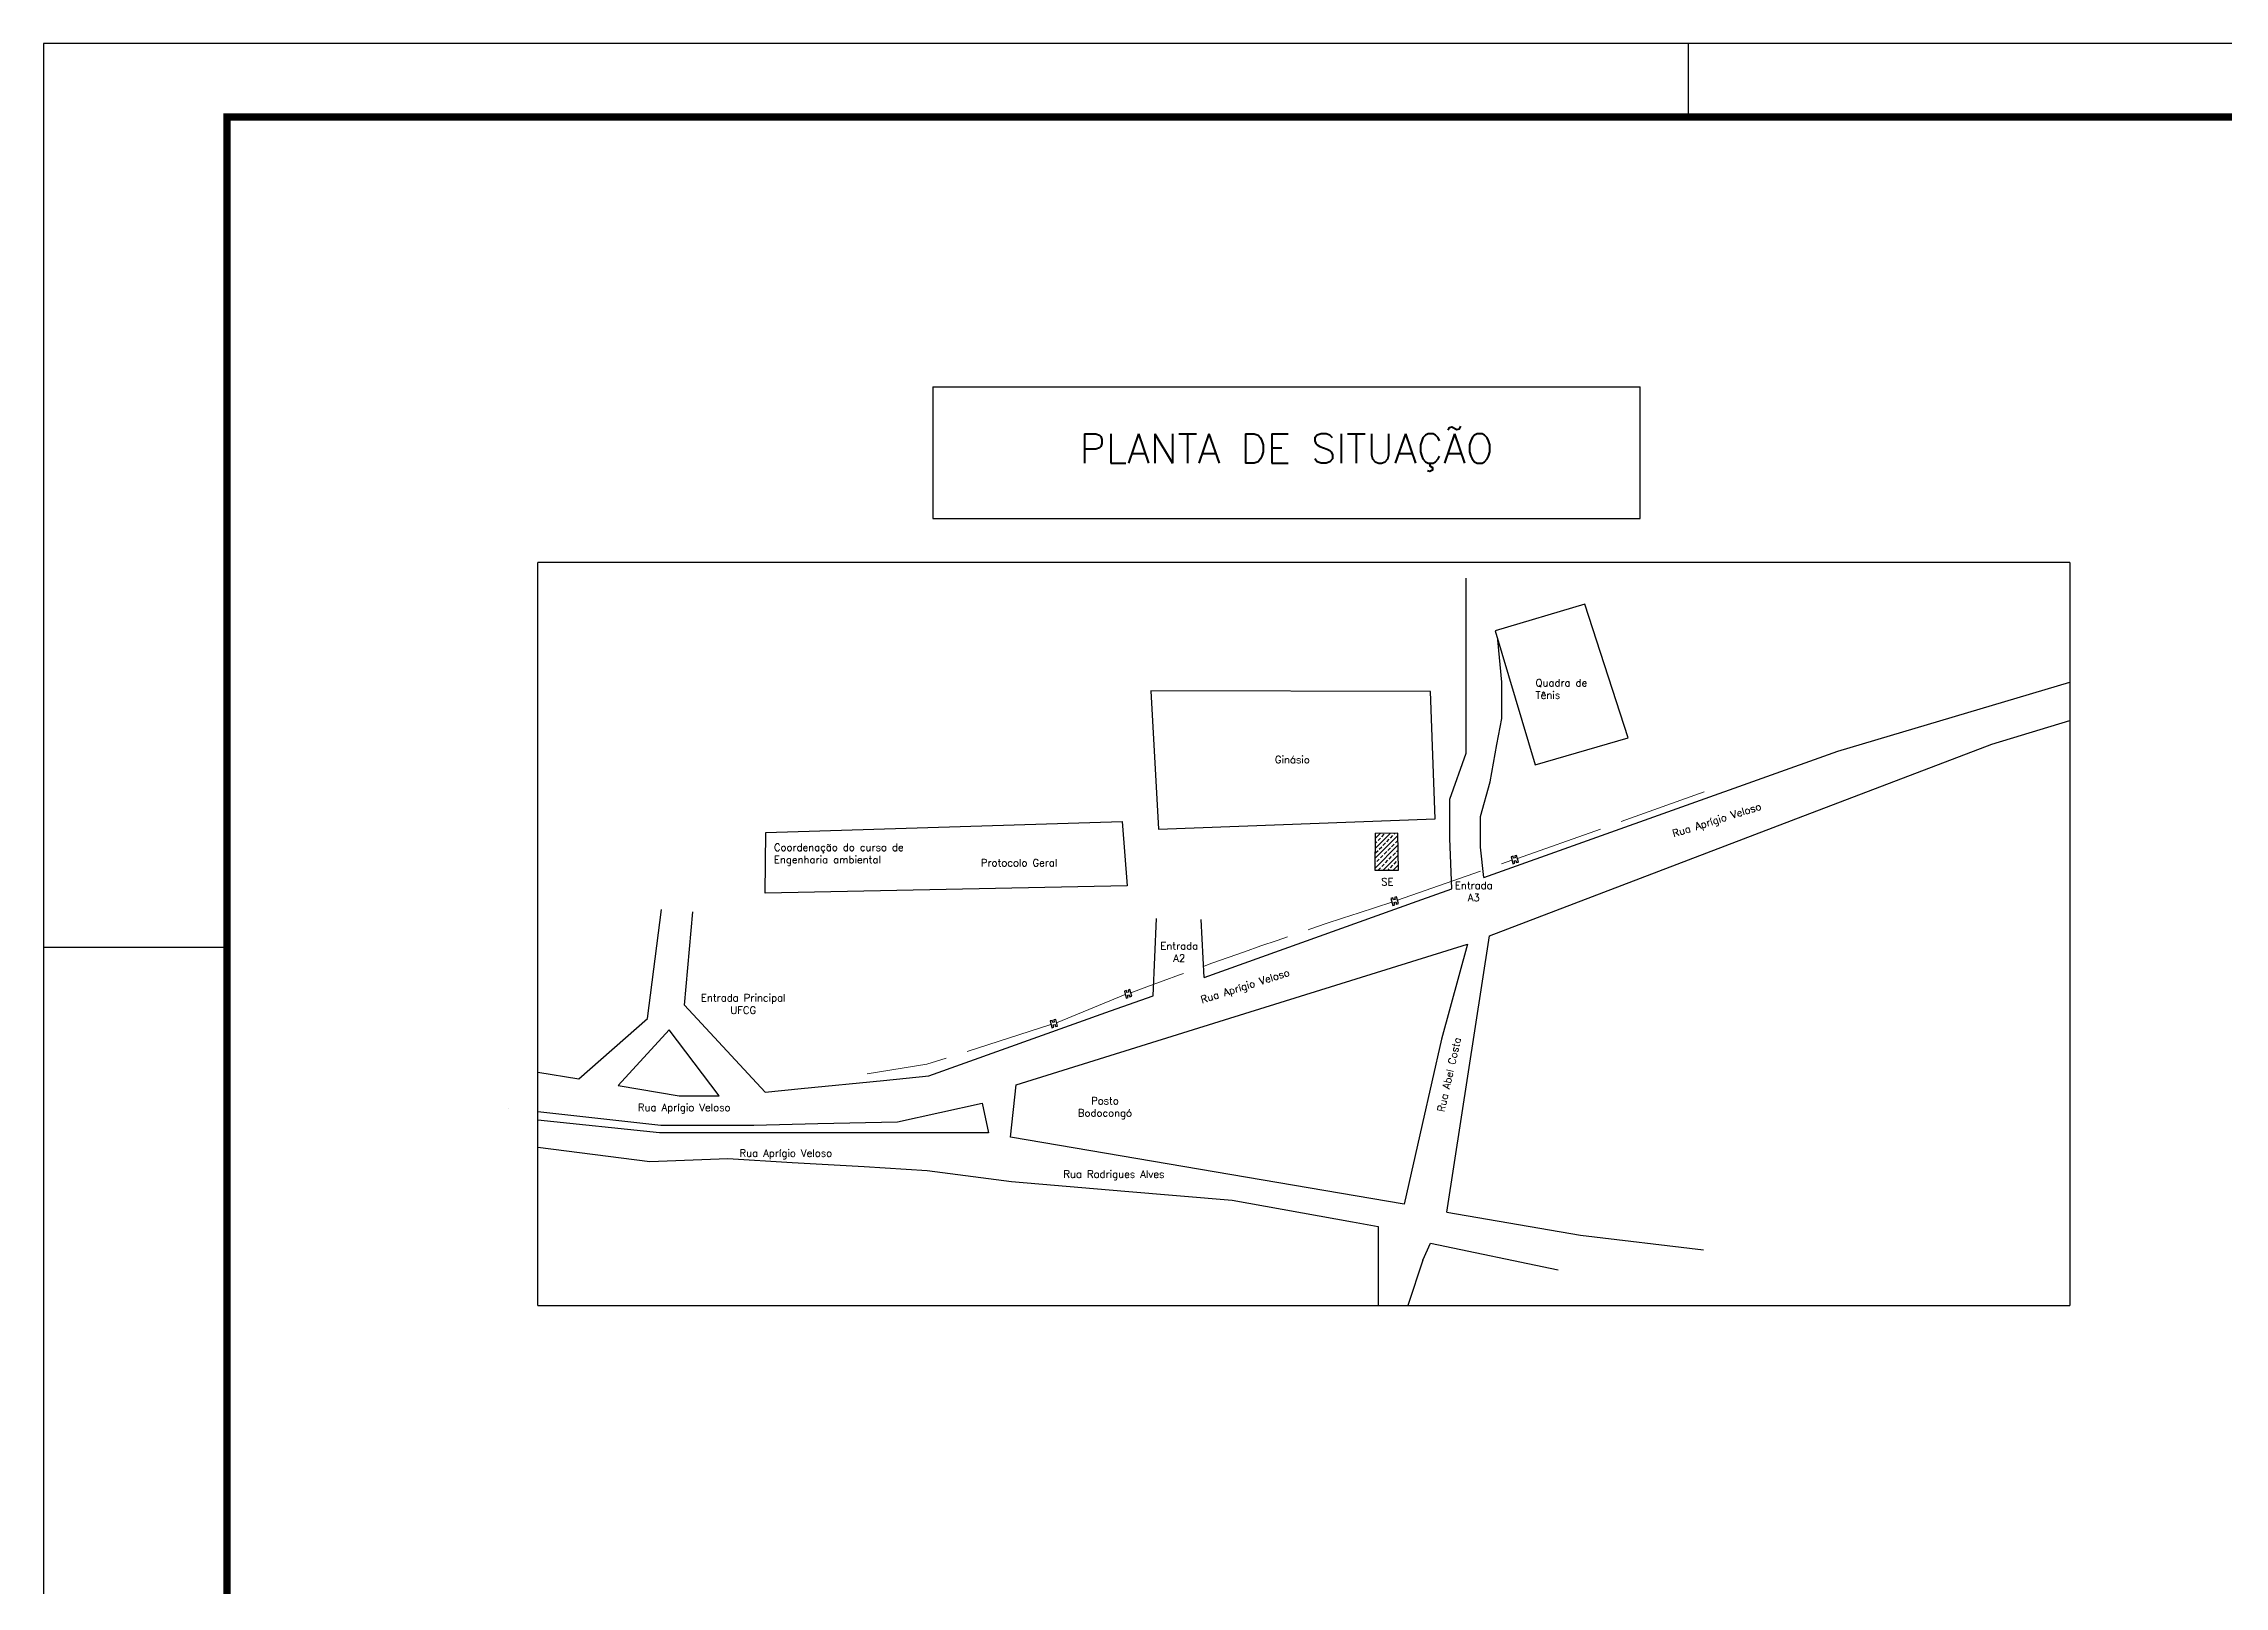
# Model space of a CAD drawing. Header units: metres. Extents: x 3290 to 4536, y 1562 to 1983.
# Drawn here: x 3290.4 to 3587.4, y 1772.4 to 1982.4 of the extents above; entities that cross this region are included whole.
import ezdxf

# ---------------------------------------------------------------- set-up
doc = ezdxf.new("R2010")
doc.units = ezdxf.units.M
doc.linetypes.add('ACAD_ISO02W100', pattern=[15, 12, -3])
doc.layers.add('ARQ-FOLHA', color=7, linetype='Continuous')
doc.layers.add('LINHA-MÉDIA-TENSÃO', color=5, linetype='ACAD_ISO02W100', lineweight=15)
doc.styles.get("Standard").update_dxf_attribs({"font": 'romans.shx', "height": 1})

# ---------------------------------------------------------------- blocks, each defined once
blk = doc.blocks.new('FOLHA A2')
at = {"layer": 'ARQ-FOLHA'}
for p, q in [((594, 0), (0, 0)), ((0, 0), (0, -420)), ((224, -10), (224, 0)), ((0, -123), (25, -123))]:
    blk.add_line(p, q, dxfattribs=at)
at = {"layer": 'ARQ-FOLHA', "const_width": 1}
blk.add_lwpolyline([(25, -410), (584, -410), (584, -10), (25, -10), (25, -410)], dxfattribs=at)
blk = doc.blocks.new('POSTE TIPO T')
blk.add_lwpolyline([(0, 0), (0.28, 0.08), (0.19, 0.39), (0.44, 0.45), (0.51, 0.16), (0.78, 0.23), (0.52, 1.14), (0.27, 1.08), (0.33, 0.79), (0.12, 0.74), (0.05, 1.01), (-0.23, 0.93), (0, 0)])

msp = doc.modelspace()

# ---------------------------------------------------------------- hatches: boundary and pattern name
h = msp.add_hatch()
h.set_pattern_fill('ANSI33', color=256, scale=0.15)
h.paths.add_polyline_path([(3474.84, 1874.89), (3471.78, 1874.83), (3471.72, 1869.88), (3474.94, 1869.88)])

# ---------------------------------------------------------------- linework, layer by layer
for p, q in [((3411.53, 1935.64), (3507.84, 1935.64)), ((3411.53, 1935.64), (3411.53, 1917.73)), ((3507.84, 1917.73), (3507.84, 1935.64)), ((3411.53, 1917.73), (3507.84, 1917.73)), ((3357.74, 1810.58), (3357.74, 1911.75)), ((3566.38, 1911.75), (3357.74, 1911.75)), ((3566.38, 1911.75), (3566.38, 1810.58)), ((3377.72, 1851.47), (3378.84, 1864.19)), ((3481.53, 1823.29), (3487.35, 1860.92)), ((3388.71, 1839.65), (3377.72, 1851.47)), ((3382.41, 1839.16), (3375.6, 1848.12)), ((3472.19, 1816.89), (3472.19, 1810.58)), ((3478.25, 1816.76), (3476.22, 1810.58)), ((3357.74, 1810.58), (3566.38, 1810.58))]:
    msp.add_line(p, q)
for points in [[(3482.21, 1867.31), (3481.93, 1874.15), (3481.93, 1879.52), (3484.15, 1885.79), (3484.15, 1891.15), (3484.15, 1896.25), (3484.15, 1903.18), (3484.15, 1909.59)], [(3488.1, 1902.42), (3493.58, 1884.22), (3506.22, 1887.87), (3500.32, 1906.08), (3488.1, 1902.42)], [(3486.58, 1868.87), (3486.12, 1872.98), (3486.12, 1877.16), (3487.43, 1881.87), (3488.34, 1886.97), (3489, 1890.5), (3489, 1895.47), (3488.47, 1901.22)], [(3486.58, 1868.87), (3514.18, 1878.72), (3534.78, 1886.08), (3566.38, 1895.47)], [(3442.26, 1875.46), (3479.96, 1876.83), (3479.31, 1894.16), (3441.21, 1894.29), (3442.26, 1875.46)], [(3487.35, 1860.92), (3528.48, 1876.62), (3555.75, 1887.02), (3566.38, 1890.24)], [(3388.79, 1874.98), (3437.32, 1876.49), (3437.99, 1867.74), (3388.68, 1866.73), (3388.79, 1874.98)], [(3471.78, 1874.89), (3471.72, 1869.88), (3474.94, 1869.88), (3474.84, 1874.89), (3471.78, 1874.83)], [(3448.5, 1855.27), (3477.48, 1865.62), (3482.21, 1867.31)], [(3363.3, 1841.45), (3372.69, 1849.68), (3374.59, 1864.52)], [(3441.52, 1852.77), (3442, 1863.26)], [(3448.5, 1855.27), (3448.05, 1863.13)], [(3484.35, 1859.77), (3480.8, 1846.86), (3478.18, 1835.25), (3475.73, 1824.41), (3422.11, 1833.52), (3422.86, 1840.65)], [(3422.86, 1840.65), (3451.23, 1849.47), (3484.35, 1859.77)], [(3388.71, 1839.65), (3393.59, 1840.13), (3404.81, 1841.25), (3410.97, 1841.87), (3435.72, 1850.71), (3441.52, 1852.77)], [(3368.69, 1840.55), (3375.6, 1848.12)], [(3357.74, 1842.38), (3363.3, 1841.45)], [(3368.69, 1840.55), (3377, 1839.16), (3382.41, 1839.16)], [(3406.7, 1835.62), (3418.24, 1838.16), (3419.12, 1834.12), (3408.48, 1834.12), (3374.32, 1834.12), (3357.74, 1835.82)], [(3357.74, 1837), (3374.5, 1835.16), (3387.16, 1835.16), (3395.87, 1835.37), (3406.7, 1835.62)], [(3357.74, 1832.17), (3373, 1830.22), (3383.6, 1830.62), (3392.37, 1830.09), (3402.18, 1829.51), (3410.77, 1829), (3422.22, 1827.48), (3437.67, 1826.17), (3452.29, 1824.93), (3468.7, 1821.99), (3472.19, 1821.36), (3472.19, 1817.54), (3472.19, 1816.23)], [(3481.53, 1823.29), (3499.72, 1820.16), (3516.48, 1818.19)], [(3478.25, 1816.76), (3479.3, 1819.11), (3496.71, 1815.45)]]:
    msp.add_lwpolyline(points)
msp.add_lwpolyline([(3353.8, 1837.44), (3353.8, 1837.44)], close=True)
at = {"layer": 'LINHA-MÉDIA-TENSÃO'}
for p, q in [((3491.15, 1871.43), (3518.36, 1881.14)), ((3474.8, 1865.77), (3490.38, 1871.21)), ((3427.62, 1848.86), (3410.7, 1843.44)), ((3410.7, 1843.44), (3402.59, 1842.16))]:
    msp.add_line(p, q, dxfattribs=at)
msp.add_lwpolyline([(3428.39, 1849.08), (3437.72, 1852.93)], dxfattribs=at)
msp.add_arc((3727.5, 1079.81), 825.58, 107.87843, 110.49159, dxfattribs=at)

# ---------------------------------------------------------------- block references
for p in [(3490.5, 1870.74), (3437.84, 1852.46), (3427.74, 1848.4)]:
    msp.add_blockref('POSTE TIPO T', p)
at = {"rotation": 2.043025487338859}
msp.add_blockref('POSTE TIPO T', (3474.18, 1865.07), dxfattribs=at)
at = {"layer": 'ARQ-FOLHA'}
msp.add_blockref('FOLHA A2', (3290.42, 1982.37), dxfattribs=at)

# ---------------------------------------------------------------- texts
for s, width, gutter_width, insert, char_height, attachment_point in [('PLANTA DE SITUAÇÃO', 96.3043, 5, (3459.68, 1926.69), 4, 5), ('Quadra de Tênis', 9.7584, 5, (3493.62, 1895.86), 1, 1), ('Ginásio', 14.4638, 5, (3460.49, 1884.91), 1, 5), ('Coordenação do curso de \\PEngenharia ambiental', 21.1117, 5, (3389.89, 1873.47), 1, 1), ('Protocolo Geral', 12.7398, 5, (3418.07, 1871.38), 1, 1), ('SE', 4.0771, 5, (3472.6, 1868.77), 1, 1), ('Entrada\\PA3', 3.7762, 5, (3485.2, 1866.96), 1, 5), ('Entrada\\PA2', 3.7762, 5, (3445.09, 1858.72), 1, 5), ('Entrada Principal\\PUFCG', 15.0367, 5, (3385.71, 1851.65), 1, 5), ('Posto Bodocongó', 7.118, 5, (3434.97, 1837.48), 1, 5), ('Rua Aprígio Veloso', 16.995, 1, (3371.37, 1838.07), 1, 1), ('Rua Aprígio Veloso', 16.995, 1, (3385.21, 1831.85), 1, 1), ('Rua Rodrigues Alves', 18.8401, 5, (3429.31, 1828.98), 1, 1)]:
    msp.add_mtext_dynamic_manual_height_columns(s, width=width, gutter_width=gutter_width, heights=[0], dxfattribs=dict(insert=insert, char_height=char_height, attachment_point=attachment_point))
at = {"char_height": 1, "attachment_point": 1}
for s, width, gutter_width, insert, rotation in [('Rua Aprígio Veloso', 16.995, 1, (3512.13, 1875.29), 17.5686), ('Rua Aprígio Veloso', 16.995, 1, (3447.9, 1852.67), 17.5686), ('Rua Abel Costa', 15.5942, 5, (3480.2, 1837.09), 77.2375)]:
    msp.add_mtext_dynamic_manual_height_columns(s, width=width, gutter_width=gutter_width, heights=[0], dxfattribs=dict(at, insert=insert, rotation=rotation))

doc.saveas('drawing.dxf')
